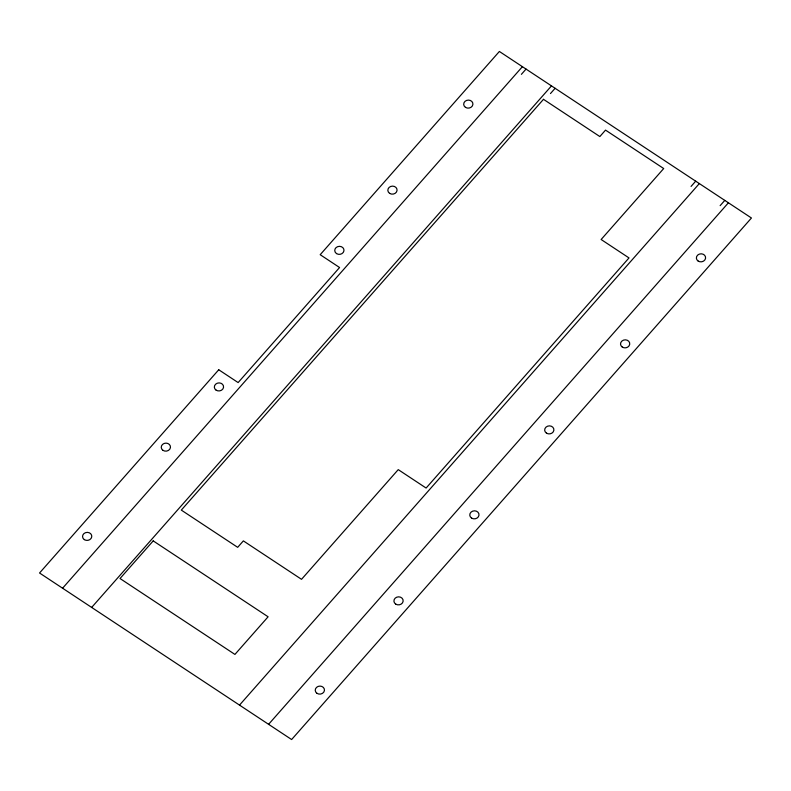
<?xml version="1.0" encoding="UTF-8"?>
<svg xmlns="http://www.w3.org/2000/svg" width="791" height="791" viewBox="0 0 791 791"><rect width="100%" height="100%" fill="white"/><g stroke="black" fill="none" stroke-linecap="round" stroke-linejoin="round"><path stroke-width="1.19" d="M62.578 588.217L522.406 66.681M521.398 74.344L526.035 69.084M91.657 607.429L551.485 85.893M550.477 93.556L555.124 88.295M691.057 186.429L695.704 181.169M239.515 705.107L699.343 183.571M720.146 205.65L724.783 200.38M268.594 724.319L728.422 202.783M218.741 369.763L39.55 573L291.622 739.536L751.45 218L499.378 51.464L320.187 254.702L339.576 267.516L238.131 382.577L218.741 369.763M153.207 540.886L120.024 578.518L234.927 654.424L268.109 616.792L153.207 540.886M543.486 99.32L181.307 510.106L237.676 547.332L243.361 540.886L301.529 579.319L398.239 469.627L426.112 488.047L629.003 257.925L601.13 239.505L663.708 168.532L605.53 130.11L599.845 136.556L543.486 99.32M84.321 539.62A4.617 4.014 -4.9 0 0 91.736 536.862A4.617 4.014 -4.9 0 0 85.438 532.699A4.617 4.014 -4.9 0 0 84.321 539.62M163.015 450.366A4.617 4.014 -4.9 0 0 170.431 447.607A4.617 4.014 -4.9 0 0 164.132 443.454A4.617 4.014 -4.9 0 0 163.015 450.366M216.111 390.151A4.617 4.014 -4.9 0 0 223.527 387.392A4.617 4.014 -4.9 0 0 217.228 383.23A4.617 4.014 -4.9 0 0 216.111 390.151M465.454 107.339A4.617 4.014 -4.9 0 0 472.87 104.58A4.617 4.014 -4.9 0 0 466.581 100.417A4.617 4.014 -4.9 0 0 465.454 107.339M389.607 193.36A4.617 4.014 -4.9 0 0 397.023 190.601A4.617 4.014 -4.9 0 0 390.724 186.449A4.617 4.014 -4.9 0 0 389.607 193.36M336.521 253.585A4.617 4.014 -4.9 0 0 343.937 250.826A4.617 4.014 -4.9 0 0 337.638 246.663A4.617 4.014 -4.9 0 0 336.521 253.585M317.013 693.341A4.617 4.014 -4.9 0 0 324.419 690.583A4.617 4.014 -4.9 0 0 318.13 686.42A4.617 4.014 -4.9 0 0 317.013 693.341M395.698 604.087A4.617 4.014 -4.9 0 0 403.113 601.328A4.617 4.014 -4.9 0 0 396.815 597.165A4.617 4.014 -4.9 0 0 395.698 604.087M698.146 261.06A4.617 4.014 -4.9 0 0 705.562 258.301A4.617 4.014 -4.9 0 0 699.264 254.138A4.617 4.014 -4.9 0 0 698.146 261.06M622.299 347.081A4.617 4.014 -4.9 0 0 629.705 344.322A4.617 4.014 -4.9 0 0 623.417 340.16A4.617 4.014 -4.9 0 0 622.299 347.081M546.443 433.112A4.617 4.014 -4.9 0 0 553.858 430.353A4.617 4.014 -4.9 0 0 547.57 426.191A4.617 4.014 -4.9 0 0 546.443 433.112M471.545 518.065A4.617 4.014 -4.9 0 0 478.96 515.307A4.617 4.014 -4.9 0 0 472.662 511.144A4.617 4.014 -4.9 0 0 471.545 518.065"/></g></svg>
